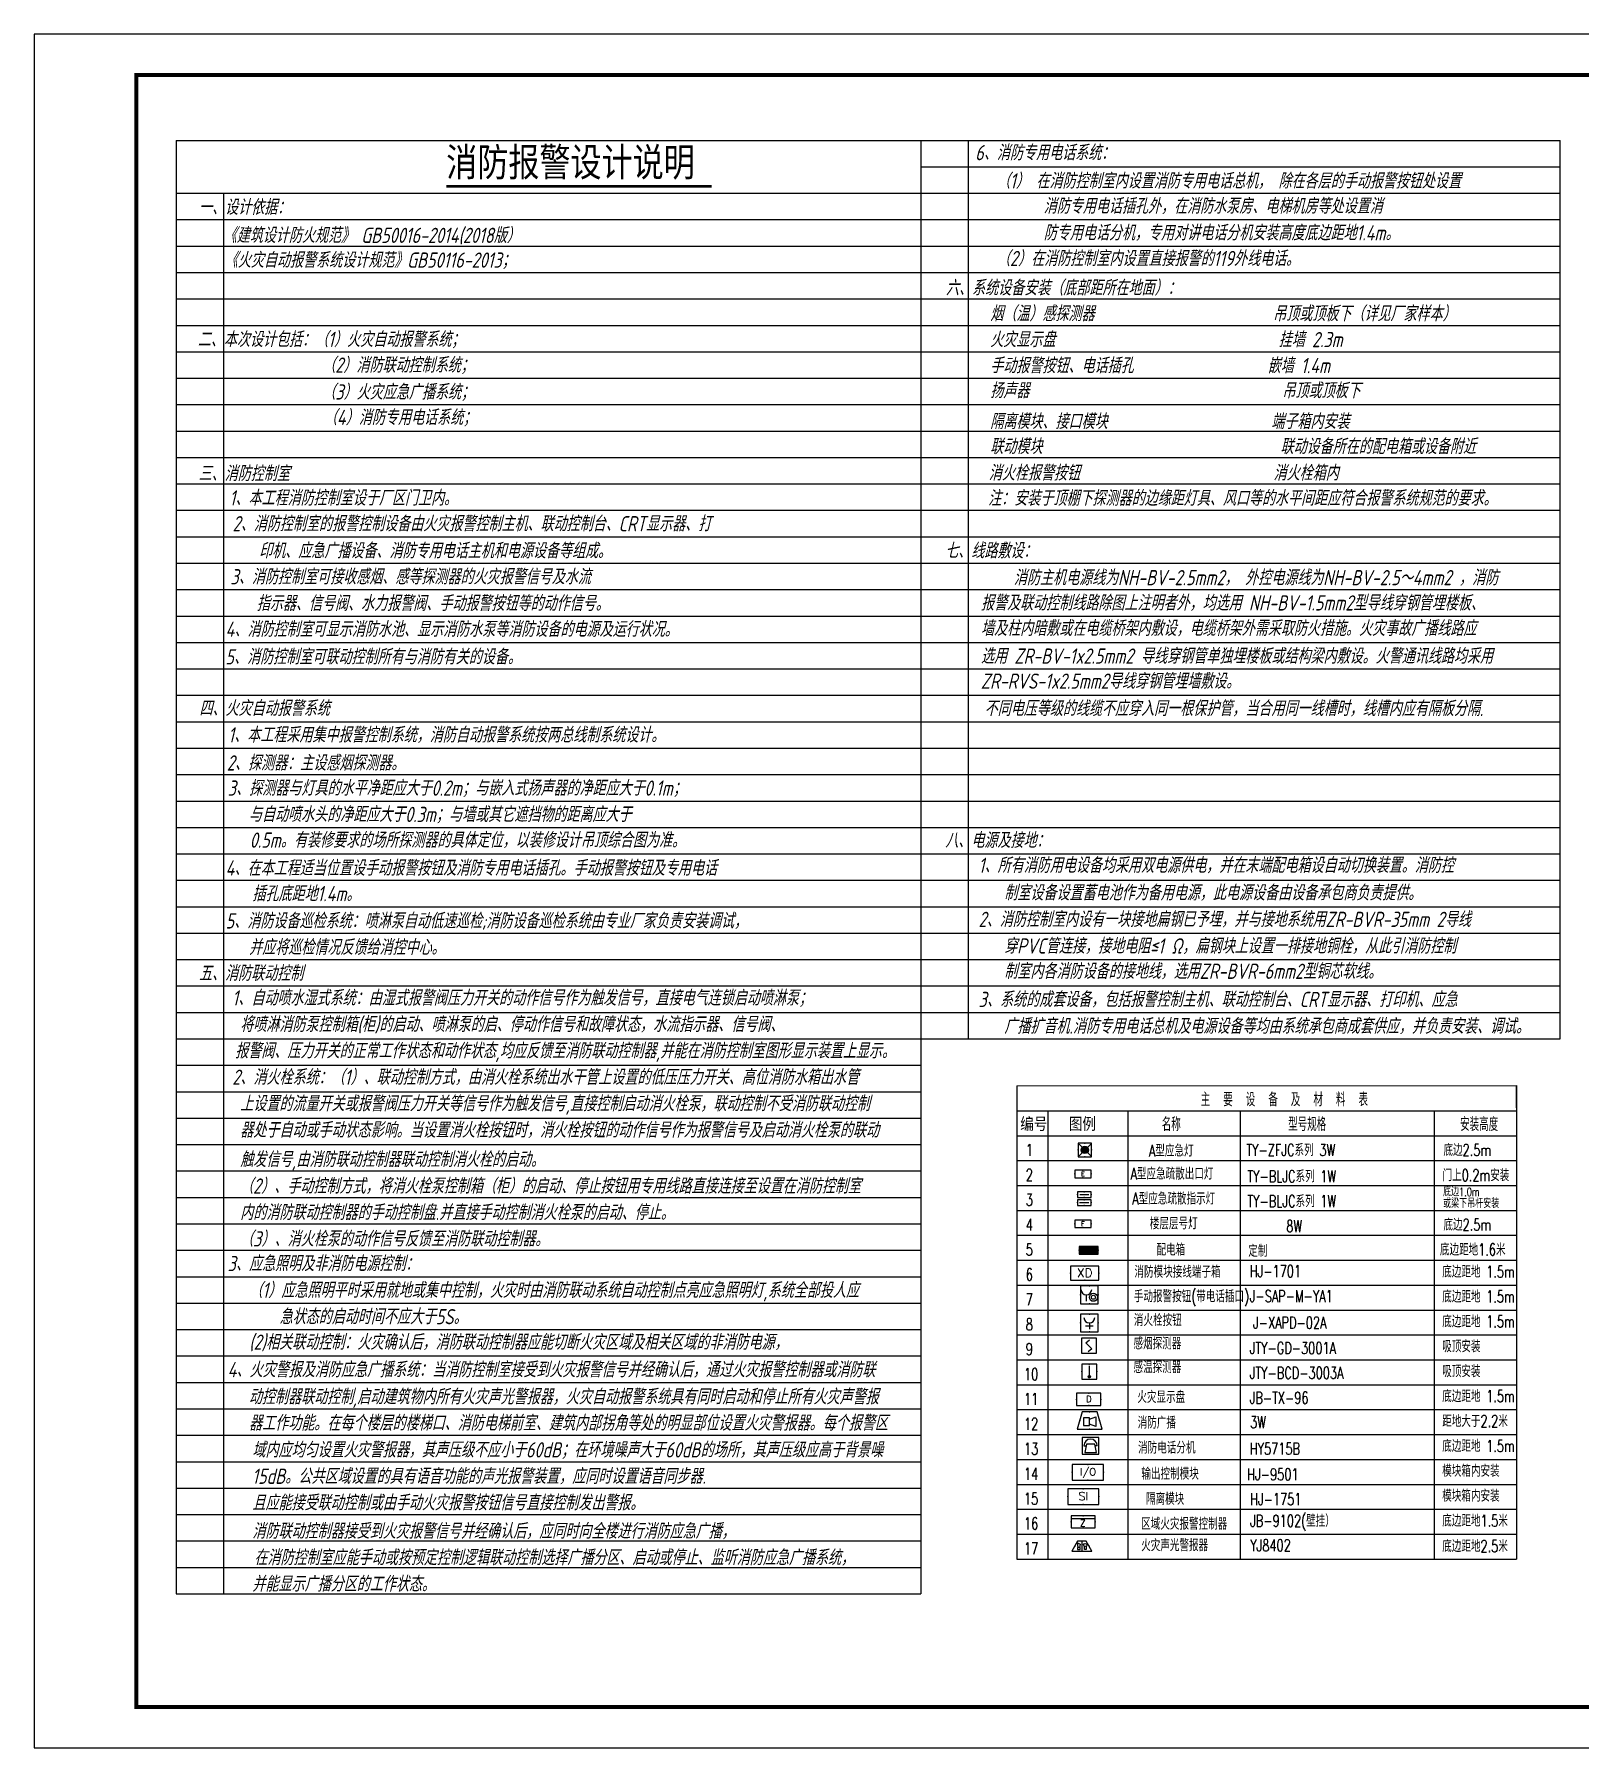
# Model space of a CAD drawing. Extents: x 4929870 to 5205508, y 4505833 to 4862647.
# Drawn here: x 4929870 to 5005630, y 4597045 to 4681045 of the extents above; entities that cross this region are included whole.
import ezdxf
from ezdxf.enums import TextEntityAlignment as Align

# ---------------------------------------------------------------- set-up
doc = ezdxf.new("R2010")
doc.units = 0
doc.header["$LTSCALE"] = 1000
doc.header["$MEASUREMENT"] = 0
doc.layers.get('0').update_dxf_attribs({"color": 4, "linetype": 'CONTINUOUS'})
for name, color, linetype in [('AXIS', 3, 'CONTINUOUS'), ('EQUIP', 3, 'CONTINUOUS'), ('EQUIP-消防', 3, 'CONTINUOUS'), ('EQUIP-照明', 3, 'CONTINUOUS'), ('EQUIP-箱柜', 3, 'CONTINUOUS'), ('PUB_TITLE', 4, 'CONTINUOUS'), ('TEL_TEXT', 7, 'CONTINUOUS'), ('TWT_SYMB', 3, 'CONTINUOUS'), ('TWT_TEXT', 7, 'CONTINUOUS'), ('图框', 2, 'CONTINUOUS')]:
    doc.layers.add(name, color=color, linetype=linetype)
doc.styles.add('_TCH_LABEL', font='COMPLEX', dxfattribs={"bigfont": 'GBCBIG'})
doc.styles.add('_TEL_DIM', font='SIMPLEX', dxfattribs={"width": 0.8, "height": 3.5, "bigfont": 'HZTXT'})
doc.styles.add('_TWT_DIM', font='', dxfattribs={"width": 0.8, "height": 3.5})
doc.styles.add('CHEN1', font='gbeitc.shx', dxfattribs={"width": 0.9, "height": 350, "bigfont": 'msi_fsx.shx'})
doc.styles.get("Standard").update_dxf_attribs({"font": 'GBENOR', "bigfont": 'GBCBIG'})
doc.styles.get('_TWT_DIM').set_extended_font_data('NSimSun')

# ---------------------------------------------------------------- blocks, each defined once
blk = doc.blocks.new('$equip$00001699')
for p, q in [((-0.5, 0.5), (-0.5, -0.5)), ((0.5, 0.5), (-0.5, 0.5)), ((0, 0.38), (0, -0.41)), ((0.5, -0.5), (0.5, 0.5)), ((-0.5, -0.5), (0.5, -0.5))]:
    blk.add_line(p, q)
blk.add_circle((0, -0.34), 0.075)
for p in [(-0.5, 0), (0, 0.5), (0.5, 0), (0, -0.5)]:
    blk.add_point(p)
for points in [[(-0.06, -0.3), (0.06, -0.3), (-0.08, -0.34), (0.08, -0.34)], [(-0.06, -0.38), (0.06, -0.38), (-0.08, -0.34), (0.08, -0.34)], [(-0.04, -0.27), (0.04, -0.27), (-0.06, -0.3), (0.06, -0.3)], [(-0.04, -0.4), (0.04, -0.4), (-0.06, -0.38), (0.06, -0.38)], [(0, -0.26), (0, -0.26), (-0.04, -0.27), (0.04, -0.27)], [(0, -0.41), (0, -0.41), (-0.04, -0.4), (0.04, -0.4)]]:
    blk.add_solid(points)
at = {"flags": 1}
for tag, height, p in [('A', 0.00002, (0, 0)), ('B', 0.4, (0.76, -0.21))]:
    blk.add_attdef(tag, text='', height=height, dxfattribs=at).set_placement(p, align=Align.MIDDLE_CENTER)
blk = doc.blocks.new('$equip$00001712')
for p, q in [((-0.5, 1), (-0.5, 0)), ((0.5, 1), (-0.5, 1)), ((0.5, 0), (0.5, 1)), ((-0.5, 0), (0.5, 0)), ((-0.219, 0.331), (0.222, 0.331)), ((0, 0.5), (0, 0.15))]:
    blk.add_line(p, q)
blk.add_arc((0, 0.8), 0.3, 180, 0)
for p in [(0, 1), (-0.5, 0.5), (0, 0), (0.5, 0.5)]:
    blk.add_point(p)
at = {"flags": 1}
for tag, height, p in [('A', 0.00002, (0, 0)), ('B', 0.4, (0.726, 0.302))]:
    blk.add_attdef(tag, text='', height=height, dxfattribs=at).set_placement(p, align=Align.MIDDLE_CENTER)
blk = doc.blocks.new('$equip$00001711')
for p, q in [((-0.5, 1), (-0.5, 0)), ((0.5, 1), (-0.5, 1)), ((0.5, 0), (0.5, 1)), ((-0.5, 0), (0.5, 0)), ((-0.169, 0.5), (-0.169, 0.15))]:
    blk.add_line(p, q)
for radius in [0.226, 0.113]:
    blk.add_circle((0.227, 0.36), radius)
blk.add_arc((-0.169, 0.8), 0.3, 180, 0)
for p in [(0, 1), (-0.5, 0.5), (0, 0), (0.5, 0.5)]:
    blk.add_point(p)
at = {"flags": 1}
for tag, height, p in [('A', 0.00002, (0, 0)), ('B', 0.4, (0.759, 0.309))]:
    blk.add_attdef(tag, text='', height=height, dxfattribs=at).set_placement(p, align=Align.MIDDLE_CENTER)
blk = doc.blocks.new('_LINKPT1')
blk.add_line((0, 0), (0, 0))
blk = doc.blocks.new('M_I14YDH')
for p, q in [((0.5, 0.5), (-0.5, 0.5)), ((-0.5, 0.5), (-0.5, -0.5)), ((-0.2, 0.2), (0.05, 0.4)), ((0, 0), (-0.2, 0.2)), ((0, 0), (0.2, -0.2)), ((0.5, -0.5), (0.5, 0.5)), ((-0.5, -0.5), (0.5, -0.5)), ((0.2, -0.2), (-0.05, -0.4))]:
    blk.add_line(p, q)
for p in [(-0.5, 0), (0, 0.5), (0.5, 0), (0, -0.5)]:
    blk.add_blockref('_LINKPT1', p)
at = {"width": 0.8, "flags": 9}
blk.add_attdef('A', (0, 0), '', height=0.00002, dxfattribs=at)
blk = doc.blocks.new('M_I18EZF')
for p, q in [((0.5, 0.5), (-0.5, 0.5)), ((-0.5, 0.5), (-0.5, -0.5)), ((-0.4, 0), (-0.27, 0)), ((-0.25, 0.1), (-0.35, -0.4)), ((0.25, 0.1), (-0.25, 0.1)), ((0.35, -0.4), (0.25, 0.1)), ((0.4, 0), (0.27, 0)), ((0.5, -0.5), (0.5, 0.5)), ((-0.5, -0.5), (0.5, -0.5)), ((-0.35, -0.4), (0.35, -0.4))]:
    blk.add_line(p, q)
blk.add_arc((0, 0), 0.4, 0, 180)
for p in [(-0.5, 0), (0, 0.5), (0.5, 0), (0, -0.5)]:
    blk.add_blockref('_LINKPT1', p)
at = {"width": 0.8, "flags": 9}
blk.add_attdef('A', (0, 0), '', height=0.00002, dxfattribs=at)
blk = doc.blocks.new('$equip$00001717')
for p, q in [((-0.3, 0.7), (-0.5, 0)), ((0.3, 0.7), (-0.3, 0.7)), ((0.5, 0), (0.3, 0.7)), ((-0.5, 0), (0.5, 0)), ((0, 0.45), (-0.25, 0.45)), ((-0.25, 0.45), (-0.25, 0.15)), ((-0.25, 0.15), (0, 0.15)), ((0, 0.4), (0.25, 0.5)), ((0, 0.15), (0, 0.45)), ((0.25, 0.1), (0, 0.2)), ((0.25, 0.5), (0.25, 0.1))]:
    blk.add_line(p, q)
for p in [(0, 0.7), (-0.4, 0.35), (0, 0), (0.4, 0.35)]:
    blk.add_point(p)
at = {"flags": 1}
for tag, height, p in [('A', 0.00002, (0, 0)), ('B', 0.4, (0.701, 0.305))]:
    blk.add_attdef(tag, text='', height=height, dxfattribs=at).set_placement(p, align=Align.MIDDLE_CENTER)
blk = doc.blocks.new('$equip$00001167')
for p, q in [((-0.43, 0.43), (0.43, -0.43)), ((-0.43, -0.43), (0.43, 0.43))]:
    blk.add_line(p, q)
blk.add_lwpolyline([(-0.5, 0.5), (-0.5, -0.5), (0.5, -0.5), (0.5, 0.5)], close=True)
blk.add_circle((0, 0), 0.275)
for p in [(-0.5, 0), (0, 0.5), (0.5, 0), (0, -0.5)]:
    blk.add_point(p)
for points in [[(-0.24, 0.14), (0.24, 0.14), (-0.27, 0), (0.27, 0)], [(-0.24, -0.14), (0.24, -0.14), (-0.27, 0), (0.27, 0)], [(-0.14, 0.24), (0.14, 0.24), (-0.24, 0.14), (0.24, 0.14)], [(0, 0.27), (0, 0.27), (-0.14, 0.24), (0.14, 0.24)], [(-0.14, -0.24), (0.14, -0.24), (-0.24, -0.14), (0.24, -0.14)], [(0, -0.27), (0, -0.27), (-0.14, -0.24), (0.14, -0.24)]]:
    blk.add_solid(points)
at = {"flags": 9}
blk.add_attdef('A', (0, 0), '', height=0.00002, dxfattribs=at)
blk = doc.blocks.new('$equip$00001685')
for p, q in [((0.72, 0.6), (-0.72, 0.6)), ((-0.72, 0.6), (-0.72, 0)), ((-0.72, 0), (0.72, 0)), ((0.72, 0), (0.72, 0.6))]:
    blk.add_line(p, q)
at = {"color": 7}
blk.add_line((-0.48, 0.3), (0.48, 0.3), dxfattribs=at)
for p in [(-0.72, 0.3), (0, 0.6), (0, 0), (0.72, 0.3)]:
    blk.add_point(p)
for points in [[(-0.24, 0.23), (-0.53, 0.3), (-0.24, 0.37)], [(0.24, 0.23), (0.53, 0.3), (0.24, 0.37)]]:
    blk.add_solid(points)
at = {"layer": 'TEL_TEXT', "style": '_TEL_DIM', "flags": 1}
blk.add_attdef('A', text='', height=0.00002, dxfattribs=at).set_placement((0, 0), align=Align.MIDDLE_CENTER)
blk = doc.blocks.new('$equip$00001687')
for p, q in [((0.72, 0.6), (-0.72, 0.6)), ((-0.72, 0.6), (-0.72, 0)), ((-0.72, 0), (0.72, 0)), ((0.72, 0), (0.72, 0.6))]:
    blk.add_line(p, q)
at = {"color": 7}
blk.add_line((-0.48, 0.3), (0.48, 0.3), dxfattribs=at)
for p in [(-0.72, 0.3), (0, 0.6), (0, 0), (0.72, 0.3)]:
    blk.add_point(p)
blk.add_solid([(0.24, 0.23), (0.53, 0.3), (0.24, 0.37)])
at = {"layer": 'TEL_TEXT', "style": '_TEL_DIM', "flags": 1}
blk.add_attdef('A', text='', height=0.00002, dxfattribs=at).set_placement((0, 0), align=Align.MIDDLE_CENTER)
blk = doc.blocks.new('$equip$00001776')
for p, q in [((0.72, 0.66), (-0.72, 0.66)), ((-0.72, 0.66), (-0.72, 0)), ((-0.72, 0), (0.72, 0)), ((0.72, 0), (0.72, 0.66))]:
    blk.add_line(p, q)
for p in [(-0.72, 0.33), (0, 0.66), (0, 0), (0.72, 0.33)]:
    blk.add_point(p)
at = {"color": 7, "style": '_TEL_DIM'}
blk.add_attdef('$TEXT$', text='', height=0.4, dxfattribs=at).set_placement((0, 0.33), align=Align.MIDDLE_CENTER)
at = {"color": 7, "style": '_TEL_DIM', "flags": 1}
blk.add_attdef('A', text='', height=0.00002, dxfattribs=at).set_placement((0, 0), align=Align.MIDDLE_CENTER)
blk = doc.blocks.new('*X22')
at = {"color": 0}
for p, q in [((-250, 33), (-83, 200)), ((-250, 68), (-118, 200)), ((-250, 104), (-154, 200)), ((-250, 139), (-189, 200)), ((-250, 174), (-224, 200)), ((-247, 0), (-47, 200)), ((-212, 0), (-12, 200)), ((-177, 0), (23, 200)), ((-141, 0), (59, 200)), ((-106, 0), (94, 200)), ((-71, 0), (129, 200)), ((-35, 0), (165, 200)), ((0, 0), (200, 200)), ((35, 0), (235, 200)), ((71, 0), (250, 179)), ((106, 0), (250, 144)), ((141, 0), (250, 109)), ((177, 0), (250, 73)), ((212, 0), (250, 38)), ((247, 0), (250, 3))]:
    blk.add_line(p, q, dxfattribs=at)
blk = doc.blocks.new('$equip$00001421')
for p, q in [((0.75, 0.6), (-0.75, 0.6)), ((-0.75, 0.6), (-0.75, 0)), ((-0.75, 0), (0.75, 0)), ((0.75, 0), (0.75, 0.6))]:
    blk.add_line(p, q)
at = {"const_width": 0.6}
blk.add_lwpolyline([(-0.75, 0.3), (0.75, 0.3)], dxfattribs=at)
for p in [(-0.75, 0.3), (0, 0.6), (0, 0), (0.75, 0.3)]:
    blk.add_point(p)
at = {"xscale": 0.00300000000061118, "yscale": 0.00300000000061118, "zscale": 0.003}
blk.add_blockref('*X22', (0, 0), dxfattribs=at)
at = {"style": '_TCH_LABEL', "flags": 9}
blk.add_attdef('A', (0, 0), '', height=0.00002, dxfattribs=at)
blk = doc.blocks.new('$equip$00001929')
for p, q in [((0.65, 0.65), (-0.65, 0.65)), ((-0.65, 0.65), (-0.65, 0)), ((-0.65, 0), (0.65, 0)), ((0.65, 0), (0.65, 0.65))]:
    blk.add_line(p, q)
for p in [(-0.65, 0.325), (0, 0.65), (0, 0), (0.65, 0.325)]:
    blk.add_point(p)
at = {"color": 7, "style": '_TEL_DIM'}
blk.add_attdef('$TEXT$', text='', height=0.34, dxfattribs=at).set_placement((0.006, 0.343), align=Align.MIDDLE_CENTER)
at = {"color": 7, "style": '_TEL_DIM', "flags": 1}
blk.add_attdef('A', text='', height=0.00002, dxfattribs=at).set_placement((0, 0), align=Align.MIDDLE_CENTER)
blk = doc.blocks.new('$equip$00001926')
for p, q in [((0.65, 0.65), (-0.65, 0.65)), ((-0.65, 0.65), (-0.65, 0)), ((-0.65, 0), (0.65, 0)), ((0.65, 0), (0.65, 0.65))]:
    blk.add_line(p, q)
for p in [(-0.65, 0.325), (0, 0.65), (0, 0), (0.65, 0.325)]:
    blk.add_point(p)
at = {"color": 7, "style": '_TEL_DIM'}
blk.add_attdef('$TEXT$', text='', height=0.3, dxfattribs=at).set_placement((0.006, 0.343), align=Align.MIDDLE_CENTER)
at = {"color": 7, "style": '_TEL_DIM', "flags": 1}
blk.add_attdef('A', text='', height=0.00002, dxfattribs=at).set_placement((0, 0), align=Align.MIDDLE_CENTER)
blk = doc.blocks.new('$equip$00001923')
for p, q in [((-0.65, 0.65), (-0.65, 0)), ((0.65, 0.65), (-0.65, 0.65)), ((-0.65, 0.5), (0.65, 0.5)), ((-0.65, 0), (0.65, 0)), ((0.65, 0), (0.65, 0.65))]:
    blk.add_line(p, q)
for p in [(-0.65, 0.325), (0, 0.65), (0, 0), (0.65, 0.325)]:
    blk.add_point(p)
at = {"color": 7, "style": '_TEL_DIM'}
blk.add_attdef('$TEXT$', text='', height=0.36, dxfattribs=at).set_placement((-0.022, 0.244), align=Align.MIDDLE_CENTER)
at = {"color": 7, "style": '_TEL_DIM', "flags": 1}
blk.add_attdef('A', text='', height=0.00002, dxfattribs=at).set_placement((0, 0), align=Align.MIDDLE_CENTER)
blk = doc.blocks.new('$equip$00001925')
for p, q in [((-0.65, 0.65), (-0.65, 0)), ((0.65, 0.65), (-0.65, 0.65)), ((-0.65, 0), (0.65, 0)), ((0.65, 0), (0.65, 0.65))]:
    blk.add_line(p, q)
for p in [(-0.65, 0.325), (0, 0.65), (0, 0), (0.65, 0.325)]:
    blk.add_point(p)
at = {"color": 7, "style": '_TEL_DIM'}
blk.add_attdef('$TEXT$', text='', height=0.4, dxfattribs=at).set_placement((0.006, 0.343), align=Align.MIDDLE_CENTER)
at = {"color": 7, "style": '_TEL_DIM', "flags": 1}
blk.add_attdef('A', text='', height=0.00002, dxfattribs=at).set_placement((0, 0), align=Align.MIDDLE_CENTER)
blk = doc.blocks.new('$equip$00001931')
for p, q in [((0.65, 0.65), (-0.65, 0.65)), ((-0.65, 0.65), (-0.65, 0)), ((-0.65, 0), (0.65, 0)), ((0.65, 0), (0.65, 0.65))]:
    blk.add_line(p, q)
for p in [(-0.65, 0.325), (0, 0.65), (0, 0), (0.65, 0.325)]:
    blk.add_point(p)
at = {"color": 7, "style": '_TEL_DIM'}
blk.add_attdef('$TEXT$', text='', height=0.34, dxfattribs=at).set_placement((0.006, 0.343), align=Align.MIDDLE_CENTER)
at = {"color": 7, "style": '_TEL_DIM', "flags": 1}
blk.add_attdef('A', text='', height=0.00002, dxfattribs=at).set_placement((0, 0), align=Align.MIDDLE_CENTER)
blk = doc.blocks.new('$equip$00002679')
for p, q in [((-0.3, 0.7), (-0.7, 0)), ((-0.7, 0), (0.7, 0)), ((0.3, 0.7), (-0.3, 0.7)), ((0.3, 0.7), (-0.3, 0.7)), ((-0.26, 0.25), (-0.3, 0.57)), ((-0.3, 0.57), (-0.13, 0.49)), ((-0.3, 0.25), (-0.3, 0.11)), ((-0.13, 0.25), (-0.3, 0.25)), ((-0.3, 0.11), (-0.13, 0.11)), ((-0.13, 0.49), (-0.17, 0.25)), ((-0.13, 0.11), (-0.13, 0.25)), ((0, 0.7), (0, 0)), ((0.17, 0.11), (0.17, 0.34)), ((0.29, 0.11), (0.17, 0.11)), ((0.29, 0.34), (0.29, 0.11)), ((0.7, 0), (0.3, 0.7))]:
    blk.add_line(p, q)
at = {"const_width": 0.04}
blk.add_lwpolyline([(-0.3, 0.7), (0.3, 0.7), (0.7, 0), (-0.7, 0), (-0.3, 0.7), (0.3, 0.7)], dxfattribs=at)
blk.add_lwpolyline([(-0.3, 0.7), (0.3, 0.7), (0.7, 0), (-0.7, 0), (-0.3, 0.7), (0.3, 0.7)], dxfattribs=at)
blk.add_circle((0.23, 0.43), 0.111)
for p in [(-0.5, 0.35), (0, 0.7), (0, 0), (0.5, 0.35)]:
    blk.add_point(p)
at = {"color": 7, "flags": 1}
for tag, height, p in [('A', 0.00002, (0, 0)), ('B', 0.4, (0.96, 0.3))]:
    blk.add_attdef(tag, text='', height=height, dxfattribs=at).set_placement(p, align=Align.MIDDLE_CENTER)

msp = doc.modelspace()

# ---------------------------------------------------------------- linework, layer by layer
at = {"color": 5}
for p, q in [((4936822.7, 4675843.8), (4973332.5, 4675843.8)), ((4936822.7, 4675843.8), (4936822.7, 4616250)), ((4936822.7, 4675843.8), (4936822.7, 4604590.4)), ((4973332.5, 4675843.8), (4973332.5, 4622727.6)), ((4973332.5, 4675843.8), (4973332.5, 4604590.4)), ((4973332.5, 4675843.8), (5004678.9, 4675843.8)), ((4975653.2, 4675843.8), (4975653.2, 4631796.2)), ((4973332.5, 4674548.3), (5004678.9, 4674548.3)), ((4936822.7, 4673252.8), (4973332.5, 4673252.8)), ((4939143.4, 4673252.8), (4939143.4, 4604590.4)), ((4973332.5, 4673252.8), (5004678.9, 4673252.8)), ((4936822.7, 4671957.3), (4973332.5, 4671957.3)), ((4973332.5, 4671957.3), (5004678.9, 4671957.3)), ((4936822.7, 4670661.7), (4973332.5, 4670661.7)), ((4973332.5, 4670661.7), (5004678.9, 4670661.7)), ((4936822.7, 4669366.2), (4973332.5, 4669366.2)), ((4973332.5, 4669366.2), (5004678.9, 4669366.2)), ((4936822.7, 4668070.7), (4973332.5, 4668070.7)), ((4973332.5, 4668070.7), (5004678.9, 4668070.7)), ((4973332.5, 4668070.7), (5004678.9, 4668070.7)), ((4936822.7, 4666775.2), (4973332.5, 4666775.2)), ((4973332.5, 4666775.2), (5004678.9, 4666775.2)), ((4936822.7, 4665479.7), (4973332.5, 4665479.7)), ((4973332.5, 4665479.7), (5004678.9, 4665479.7)), ((4936822.7, 4664184.2), (4973332.5, 4664184.2)), ((4973332.5, 4664184.2), (5004678.9, 4664184.2)), ((4936822.7, 4662888.6), (4973332.5, 4662888.6)), ((4973332.5, 4662888.6), (5004678.9, 4662888.6)), ((4936822.7, 4661593.1), (4973332.5, 4661593.1)), ((4973332.5, 4661593.1), (5004678.9, 4661593.1)), ((4936822.7, 4660297.6), (4973332.5, 4660297.6)), ((4973332.5, 4660297.6), (5004678.9, 4660297.6)), ((4936822.7, 4659002.1), (4973332.5, 4659002.1)), ((4973332.5, 4659002.1), (5004678.9, 4659002.1)), ((4936822.7, 4657706.6), (4973332.5, 4657706.6)), ((4973332.5, 4657706.6), (5004678.9, 4657706.6)), ((4936822.7, 4656411.1), (4973332.5, 4656411.1)), ((4973332.5, 4656411.1), (5004678.9, 4656411.1)), ((4936822.7, 4655115.5), (4973332.5, 4655115.5)), ((4973332.5, 4655115.5), (5004678.9, 4655115.5)), ((4936822.7, 4653820), (4973332.5, 4653820)), ((4973332.5, 4653820), (5004678.9, 4653820)), ((4936822.7, 4652524.5), (4973332.5, 4652524.5)), ((4973332.5, 4652524.5), (5004678.9, 4652524.5)), ((4936822.7, 4651229), (4973332.5, 4651229)), ((4973332.5, 4651229), (5004678.9, 4651229)), ((4936822.7, 4649933.5), (4973332.5, 4649933.5)), ((4973332.5, 4649933.5), (5004678.9, 4649933.5)), ((4973332.5, 4649933.5), (5004678.9, 4649933.5)), ((4936822.7, 4648638), (4973332.5, 4648638)), ((4973332.5, 4648638), (5004678.9, 4648638)), ((4936822.7, 4647342.4), (4973332.5, 4647342.4)), ((4973332.5, 4647342.4), (5004678.9, 4647342.4)), ((4936822.7, 4646046.9), (4973332.5, 4646046.9)), ((4973332.5, 4646046.9), (5004678.9, 4646046.9)), ((4936822.7, 4644751.4), (4973332.5, 4644751.4)), ((4973332.5, 4644751.4), (5004678.9, 4644751.4)), ((4936822.7, 4643455.9), (4973332.5, 4643455.9)), ((4973332.5, 4643455.9), (5004678.9, 4643455.9)), ((4936822.7, 4642160.4), (4973332.5, 4642160.4)), ((4973332.5, 4642160.4), (5004678.9, 4642160.4)), ((4936822.7, 4640864.9), (4973332.5, 4640864.9)), ((4973332.5, 4640864.9), (5004678.9, 4640864.9)), ((4936822.7, 4639569.3), (4973332.5, 4639569.3)), ((4973332.5, 4639569.3), (5004678.9, 4639569.3)), ((4936822.7, 4638273.8), (4973332.5, 4638273.8)), ((4973332.5, 4638273.8), (5004678.9, 4638273.8)), ((4936822.7, 4636978.3), (4973332.5, 4636978.3)), ((4936822.7, 4636978.3), (4973332.5, 4636978.3)), ((4973332.5, 4636978.3), (5004678.9, 4636978.3)), ((4936822.7, 4635682.8), (4973332.5, 4635682.8)), ((4973332.5, 4635682.8), (5004678.9, 4635682.8)), ((4936822.7, 4634387.3), (4973332.5, 4634387.3)), ((4973332.5, 4634387.3), (5004678.9, 4634387.3)), ((4936822.7, 4633091.8), (4973332.5, 4633091.8)), ((4973332.5, 4633091.8), (5004678.9, 4633091.8)), ((4936822.7, 4631796.2), (4973332.5, 4631796.2)), ((4973332.5, 4631796.2), (5004678.9, 4631796.2)), ((4936822.7, 4630500.7), (4973332.5, 4630500.7)), ((4978029, 4629489), (5002522.7, 4629507.5)), ((4978029, 4629489), (4978029, 4606294.3, 0)), ((5002522.7, 4629489, 0), (5002522.7, 4609956.6, 0)), ((4936822.7, 4629205.2), (4973332.5, 4629205.2)), ((4936822.7, 4627909.7), (4973332.5, 4627909.7)), ((4978029, 4628268.2), (5002522.7, 4628268.2)), ((4979555, 4628268.2), (4979555, 4612398.1)), ((4983472.9, 4628268.2), (4983472.9, 4606294.3, 0)), ((4988986.5, 4628268.2), (4988986.5, 4606294.3, 0)), ((4998487.8, 4628268.2, 0), (4998487.8, 4606294.3)), ((4936822.7, 4626614.2), (4973332.5, 4626614.2)), ((4936822.7, 4625318.7), (4973332.5, 4625318.7)), ((4936822.7, 4624023.1), (4973332.5, 4624023.1)), ((4936822.7, 4622727.6), (4973332.5, 4622727.6)), ((4936822.7, 4621432.1), (4973332.5, 4621432.1)), ((4936822.7, 4620136.6), (4973332.5, 4620136.6)), ((4936822.7, 4618841.1), (4973332.5, 4618841.1)), ((4936822.7, 4617545.6), (4973332.5, 4617545.6)), ((4936822.7, 4616250), (4973332.5, 4616250)), ((4936822.7, 4614954.5), (4973332.5, 4614954.5)), ((4936822.7, 4613659), (4973332.5, 4613659)), ((4936822.7, 4612363.5), (4973332.5, 4612363.5)), ((4936822.7, 4611068), (4973332.5, 4611068)), ((4936822.7, 4609772.5), (4973332.5, 4609772.5)), ((4936822.7, 4608476.9), (4973332.5, 4608476.9)), ((4936822.7, 4607181.4), (4973332.5, 4607181.4)), ((4936822.7, 4605885.9), (4973332.5, 4605885.9)), ((4936822.7, 4604590.4), (4973332.5, 4604590.4))]:
    msp.add_line(p, q, dxfattribs=at)
for p, q in [((5002522.7, 4629489, 0), (5002522.7, 4606294.3, 0)), ((4978029, 4627047.4), (5002522.7, 4627047.4)), ((4978029, 4625826.7), (5002522.7, 4625826.7)), ((4978029, 4624605.9), (5002522.7, 4624605.9)), ((4978029, 4622164.3), (5002522.7, 4622164.3)), ((4978029, 4620943.6), (5002522.7, 4620943.6)), ((4978029, 4619722.8), (5002522.7, 4619722.8)), ((4978029, 4618502), (5002522.7, 4618502)), ((4978029, 4617281.2), (5002522.7, 4617281.2)), ((4978029, 4616060.5), (5002522.7, 4616060.5)), ((4978029, 4616060.5), (5002522.7, 4616060.5)), ((4978029, 4614839.7), (5002522.7, 4614839.7)), ((4978029, 4613618.9), (5002522.7, 4613618.9)), ((4978029, 4613618.9), (5002522.7, 4613618.9)), ((4978029, 4613618.9), (5002522.7, 4613618.9)), ((4978029, 4612398.1), (5002522.7, 4612398.1)), ((4978029, 4612398.1), (5002522.7, 4612398.1)), ((4978029, 4611177.4), (5002522.7, 4611177.4)), ((4978029, 4611177.4), (5002522.7, 4611177.4)), ((4978029, 4611177.4), (5002522.7, 4611177.4)), ((4978029, 4609956.6), (5002522.7, 4609956.6)), ((4978029, 4609956.6), (5002522.7, 4609956.6)), ((4978029, 4608735.8), (5002522.7, 4608735.8)), ((4978029, 4607515), (5002522.7, 4607515)), ((4978029, 4606294.3), (5002522.7, 4606294.3))]:
    msp.add_line(p, q)
at = {"color": 2}
msp.add_line((4978029, 4623385.1), (5002522.7, 4623385.1), dxfattribs=at)
at = {"color": 230}
msp.add_line((4979555, 4612398.1), (4979555, 4606294.3, 0), dxfattribs=at)
at = {"layer": 'AXIS'}
msp.add_line((5004678.9, 4631796.2), (5004678.9, 4675843.8), dxfattribs=at)
at = {"layer": 'PUB_TITLE'}
msp.add_lwpolyline([(4929870.1, 4597044.5), (5078470.1, 4597044.5), (5078470.1, 4681044.5), (4929870.1, 4681044.5)], close=True, dxfattribs=at)
at = {"layer": 'PUB_TITLE', "const_width": 200}
msp.add_lwpolyline([(4934870.1, 4599044.5), (5076470.1, 4599044.5), (5076470.1, 4679044.5), (4934870.1, 4679044.5)], close=True, dxfattribs=at)
at = {"layer": 'TWT_SYMB', "const_width": 130.8}
msp.add_lwpolyline([(4950064.9, 4673597.9), (4963072.1, 4673597.9)], dxfattribs=at)
at = {"layer": '图框'}
for p, q in [((5002522.7, 4628416.8), (5002522.7, 4629507.5)), ((5002522.7, 4629507.5), (5002522.7, 4628416.8))]:
    msp.add_line(p, q, dxfattribs=at)

# ---------------------------------------------------------------- block references
at = {"layer": 'EQUIP'}
for name, p, xscale, yscale, zscale in [('$equip$00001711', (4981590.5, 4618812.1), 873.9639999995567, 873.9640000000945, 873.9639999999997), ('M_I14YDH', (4981568.9, 4616748, -2661.2), 734.1297600003483, 734.1297600003932, 734.1297599999999), ('M_I18EZF', (4981652, 4611848.3, 0), 818.0303039990306, 818.0303040001064, 818.0303039999997)]:
    msp.add_blockref(name, p, dxfattribs=dict(at, xscale=xscale, yscale=yscale, zscale=zscale))
at = {"layer": 'EQUIP-消防'}
for name, p, xscale, yscale, zscale, values in [('$equip$00001925', (4981362, 4619960.1), 1071.230159999988, 1071.230159999988, 1071.23016, {'$TEXT$': 'XD'}), ('$equip$00001931', (4981561.2, 4613821.9), 923.9999999999998, 923.9999999999998, 923.9999999999998, {'$TEXT$': 'D'}), ('$equip$00001926', (4981521.7, 4610165.5), 1177.176000000036, 1177.175999999991, 1177.176, {'$TEXT$': 'I/O'}), ('$equip$00001929', (4981294.2, 4608970.8), 1177.176000000036, 1177.175999999991, 1177.176, {'$TEXT$': 'SI'}), ('$equip$00001923', (4981283.7, 4607831.4), 905.52, 905.52, 905.52, {'$TEXT$': 'Z'})]:
    msp.add_blockref(name, p, dxfattribs=dict(at, xscale=xscale, yscale=yscale, zscale=zscale)).add_auto_attribs(values)
for name, p, xscale, yscale, zscale in [('$equip$00001712', (4981590.5, 4617431.3), 873.9639999995567, 873.9640000000945, 873.9639999999999), ('$equip$00001699', (4981585.9, 4615480.8, -2661.2), 734.1297600003483, 734.1297600003932, 734.1297600002922), ('$equip$00002679', (4981228.1, 4606685.9), 700, 700, 700)]:
    msp.add_blockref(name, p, dxfattribs=dict(at, xscale=xscale, yscale=yscale, zscale=zscale))
at = {"layer": 'EQUIP-消防', "ltscale": 0.1, "xscale": 1213.838888889488, "yscale": 1213.838888888368, "zscale": 1213.838888888889}
msp.add_blockref('$equip$00001717', (4981605.9, 4612664.7, 0), dxfattribs=at)
at = {"layer": 'EQUIP-照明', "xscale": 665.877333333781, "yscale": 665.8773333336914, "zscale": 665.8773333333335}
msp.add_blockref('$equip$00001167', (4981371.5, 4626353.1), dxfattribs=at)
at = {"layer": 'EQUIP-照明'}
ref = msp.add_blockref('$equip$00001776', (4981275.1, 4624987.9), dxfattribs=dict(at, xscale=559.3369599998812, yscale=559.3369599998364, zscale=559.3369599999999))
ref.add_attrib('$TEXT$', 'E', dxfattribs={"layer": 'TEL_TEXT', "height": 223.7, "style": '_TEL_DIM'}).set_placement((4981275.1, 4625172.5), align=Align.MIDDLE_CENTER)
at = {"layer": 'EQUIP-照明', "color": 0, "linetype": 'ByBlock', "xscale": 466.1141333334136, "yscale": 466.1141333333688, "zscale": 466.1141333333333}
for name, p in [('$equip$00001687', (4981342.8, 4624022.2)), ('$equip$00001685', (4981339.6, 4623631.7))]:
    msp.add_blockref(name, p, dxfattribs=at)
at = {"layer": 'EQUIP-照明'}
ref = msp.add_blockref('$equip$00001776', (4981275.1, 4622546.4), dxfattribs=dict(at, xscale=559.3369599998812, yscale=559.3369599998364, zscale=559.3369599999999))
ref.add_attrib('$TEXT$', 'F', dxfattribs={"layer": 'TEL_TEXT', "height": 223.7, "style": '_TEL_DIM'}).set_placement((4981275.1, 4622730.9), align=Align.MIDDLE_CENTER)
at = {"layer": 'EQUIP-箱柜', "xscale": 623.2611840005976, "yscale": 623.2611839995218, "zscale": 623.2611840000001}
msp.add_blockref('$equip$00001421', (4981561.5, 4621241.9), dxfattribs=at)

# ---------------------------------------------------------------- texts
at = {"color": 230}
for s, height, style, width, p in [('6、消防专用电话系统：', 747.413, 'CHEN1', 0.9, (4975994.1, 4674867.2)), ('（1） 在消防控制室内设置消防专用电话总机， 除在各层的手动报警按钮处设置', 747.413, 'CHEN1', 0.9, (4977056.2, 4673482.1)), ('一、设计依据：', 747.41, 'CHEN1', 0.9, (4937932.6, 4672192.8)), ('消防专用电话插孔外，在消防水泵房、电梯机房等处设置消', 747.413, 'CHEN1', 0.9, (4979342.3, 4672248.2)), ('《建筑设计防火规范》 GB50016-2014(2018版）', 747.413, 'CHEN1', 0.9, (4939143.4, 4670813.9)), ('防专用电话分机，专用对讲电话分机安装高度底边距地1.4m。', 747.413, 'CHEN1', 0.9, (4979342.3, 4670938)), ('《火灾自动报警系统设计规范》GB50116-2013；', 747.413, 'CHEN1', 0.9, (4939198.6, 4669600.5, 4154.9)), ('（2）在消防控制室内设置直接报警的119外线电话。', 747.413, 'CHEN1', 0.9, (4977056.2, 4669678.2)), ('六、系统设备安装（底部距所在地面）：', 747.413, 'CHEN1', 0.9, (4974549.5, 4668240.7)), ('烟（温）感探测器                        吊顶或顶板下（详见厂家样本）', 747.413, 'CHEN1', 0.9, (4976722, 4666977)), ('二、本次设计包括：（1）火灾自动报警系统；', 747.413, 'CHEN1', 0.9, (4937875.2, 4665712.9)), ('火灾显示盘                              挂墙 2.3m', 747.413, 'CHEN1', 0.9, (4976722, 4665702.7)), ('（2）消防联动控制系统；', 747.413, 'CHEN1', 0.9, (4943982.5, 4664453.5)), ('手动报警按钮、电话插孔                  嵌墙 1.4m', 747.413, 'CHEN1', 0.9, (4976722, 4664428.5)), ('（3）火灾应急广播系统；', 747.413, 'CHEN1', 0.9, (4943983.6, 4663134.6)), ('扬声器                                  吊顶或顶板下', 747.413, 'CHEN1', 0.9, (4976722, 4663203.3)), ('（4）消防专用电话系统；', 747.413, 'CHEN1', 0.9, (4944060.1, 4661887.4)), ('隔离模块、接口模块                      端子箱内安装', 747.413, 'CHEN1', 0.9, (4976722, 4661692.9)), ('联动模块                                联动设备所在的配电箱或设备附近', 747.413, 'CHEN1', 0.9, (4976722, 4660463.3)), ('三、消防控制室 ', 747.41, 'CHEN1', 0.9, (4937914.8, 4659136.2)), ('消火栓报警按钮                          消火栓箱内', 747.413, 'CHEN1', 0.9, (4976650.5, 4659167.6)), ('1、本工程消防控制室设于厂区门卫内。', 747.413, 'CHEN1', 0.9, (4939434.7, 4657939.2)), ('注：安装于顶棚下探测器的边缘距灯具、风口等的水平间距应符合报警系统规范的要求。', 747.413, 'CHEN1', 0.9, (4976618.6, 4657928.2)), ('2、消防控制室的报警控制设备由火灾报警控制主机、联动控制台、CRT显示器、打', 747.413, 'CHEN1', 0.9, (4939589.5, 4656677.5)), ('印机、应急广播设备、消防专用电话主机和电源设备等组成。', 747.413, 'CHEN1', 0.9, (4940881.4, 4655352.7)), ('七、线路敷设：', 747.41, 'CHEN1', 0.9, (4974514, 4655353.1)), ('3、消防控制室可接收感烟、感等探测器的火灾报警信号及水流', 747.413, 'CHEN1', 0.9, (4939485, 4654076.5)), ('   消防主机电源线为NH-BV-2.5mm2， 外控电源线为NH-BV-2.5～4mm2 ，消防', 747.413, 'CHEN1', 0.9, (4976785.8, 4654033.7)), ('指示器、信号阀、水力报警阀、手动报警按钮等的动作信号。', 747.413, 'CHEN1', 0.9, (4940767.7, 4652773.5)), ('报警及联动控制线路除图上注明者外，均选用 NH-BV-1.5mm2型导线穿钢管埋楼板、', 747.413, 'CHEN1', 0.9, (4976268, 4652794.3)), ('4、消防控制室可显示消防水池、显示消防水泵等消防设备的电源及运行状况。', 747.413, 'CHEN1', 0.9, (4939244, 4651503.3)), ('墙及柱内暗敷或在电缆桥架内敷设，电缆桥架外需采取防火措施。火灾事故广播线路应', 747.413, 'CHEN1', 0.9, (4976268, 4651549.6)), ('5、消防控制室可联动控制所有与消防有关的设备。', 747.413, 'CHEN1', 0.9, (4939237.2, 4650152.1)), ('选用 ZR-BV-1x2.5mm2 导线穿钢管单独埋楼板或结构梁内敷设。火警通讯线路均采用 ', 747.413, 'CHEN1', 0.9, (4976268, 4650187.9)), ('ZR-RVS-1x2.5mm2导线穿钢管埋墙敷设。', 747.413, 'CHEN1', 0.9, (4976268, 4648959.4)), ('四、火灾自动报警系统', 747.41, 'CHEN1', 0.9, (4937954.7, 4647627.5)), ('不同电压等级的线缆不应穿入同一根保护管，当合用同一线槽时，线槽内应有隔板分隔.', 747.413, 'CHEN1', 0.9, (4976444.6, 4647620.4)), ('1、本工程采用集中报警控制系统，消防自动报警系统按两总线制系统设计。', 747.413, 'CHEN1', 0.9, (4939373.5, 4646323.9)), ('3、探测器与灯具的水平净距应大于0.2m；与嵌入式扬声器的净距应大于0.1m；', 747.413, 'CHEN1', 0.9, (4939352.7, 4643716.4)), ('与自动喷水头的净距应大于0.3m；与墙或其它遮挡物的距离应大于', 747.413, 'CHEN1', 0.9, (4940380.3, 4642426.2)), ('0.5m。有装修要求的场所探测器的具体定位，以装修设计吊顶综合图为准。', 747.413, 'CHEN1', 0.9, (4940433, 4641166.2)), ('八、电源及接地： ', 747.41, 'CHEN1', 0.9, (4974514, 4641155)), ('4、在本工程适当位置设手动报警按钮及消防专用电话插孔。手动报警按钮及专用电话', 747.413, 'CHEN1', 0.9, (4939246.7, 4639797.1)), ('1、所有消防用电设备均采用双电源供电，并在末端配电箱设自动切换装置。消防控', 747.413, 'CHEN1', 0.9, (4976157.4, 4639931.2)), ('插孔底距地1.4m。', 747.41, 'CHEN1', 0.9, (4940550.1, 4638540.8)), ('制室设备设置蓄电池作为备用电源，此电源设备由设备承包商负责提供。', 747.413, 'CHEN1', 0.9, (4977410, 4638584.4)), ('5、消防设备巡检系统：喷淋泵自动低速巡检;消防设备巡检系统由专业厂家负责安装调试，', 747.413, 'CHEN1', 0.9, (4939246.7, 4637206.1)), ('2、消防控制室内设有一块接地扁钢已予埋，并与接地系统用ZR-BVR-35mm 2导线', 747.413, 'CHEN1', 0.9, (4976157.4, 4637281.2)), ('穿PVC管连接，接地电阻≤1 Ω，扁钢块上设置一排接地铜栓，从此引消防控制', 747.413, 'CHEN1', 0.9, (4977410, 4635975)), ('并应将巡检情况反馈给消控中心。', 747.413, 'CHEN1', 0.9, (4940389.2, 4635910.6)), ('五、消防联动控制', 747.41, 'CHEN1', 0.9, (4937934.7, 4634638.7)), ('制室内各消防设备的接地线，选用ZR-BVR-6mm2型铜芯软线。', 747.413, 'CHEN1', 0.9, (4977410, 4634735.4)), ('1、自动喷水湿式系统：由湿式报警阀压力开关的动作信号作为触发信号，直接电气连锁启动喷淋泵；', 747.413, 'CHEN1', 0.9, (4939572.6, 4633429)), ('3、系统的成套设备，包括报警控制主机、联动控制台、CRT显示器、打印机、应急', 747.413, 'CHEN1', 0.9, (4976157.4, 4633354.9)), ('将喷淋消防泵控制箱(柜)的启动、喷淋泵的启、停动作信号和故障状态，水流指示器、信号阀、', 747.413, 'CHEN1', 0.9, (4939954.7, 4632133.5)), ('广播扩音机.消防专用电话总机及电源设备等均由系统承包商成套供应，并负责安装、调试。', 747.413, 'CHEN1', 0.9, (4977410, 4632044.6)), ('报警阀、压力开关的正常工作状态和动作状态,均应反馈至消防联动控制器,并能在消防控制室图形显示装置上显示。', 747.413, 'CHEN1', 0.9, (4939710.3, 4630838)), ('2、消火栓系统：（1）、联动控制方式，由消火栓系统出水干管上设置的低压压力开关、高位消防水箱出水管', 747.413, 'CHEN1', 0.9, (4939572.6, 4629542.5)), ('上设置的流量开关或报警阀压力开关等信号作为触发信号,直接控制启动消火栓泵，联动控制不受消防联动控制', 747.413, 'CHEN1', 0.9, (4939954.7, 4628247)), ('器处于自动或手动状态影响。当设置消火栓按钮时，消火栓按钮的动作信号作为报警信号及启动消火栓泵的联动', 747.413, 'CHEN1', 0.9, (4939954.7, 4626951.4)), ('名称', 665.88, '_TEL_DIM', 0.7, (4985141, 4627276.1)), ('型号规格', 665.88, '_TEL_DIM', 0.7, (4991336.7, 4627276.1)), ('安装高度', 665.88, '_TEL_DIM', 0.7, (4999768.1, 4627276.1, 0)), ('触发信号,由消防联动控制器联动控制消火栓的启动。', 747.413, 'CHEN1', 0.9, (4939954.7, 4625511.1)), ('1', 582.6, '_TEL_DIM', 0.7, (4978473.7, 4626055.3)), ('TY-ZFJC系列 3W', 582.643, '_TEL_DIM', 0.7, (4989289.6, 4626055.3)), ('底边2.5m', 582.64, '_TEL_DIM', 0.7, (4998949.7, 4626055.3)), ('（2）、手动控制方式，将消火栓泵控制箱（柜）的启动、停止按钮用专用线路直接连接至设置在消防控制室', 747.413, 'CHEN1', 0.9, (4939954.7, 4624208.8)), ('2', 582.6, '_TEL_DIM', 0.7, (4978473.7, 4624834.6)), ('TY-BLJC系列 1W', 582.643, '_TEL_DIM', 0.7, (4989337.5, 4624765.1, 0)), ('底边1.0m', 416.17, '_TEL_DIM', 0.7, (4998930.7, 4624083.6)), ('内的消防联动控制器的手动控制盘.并直接手动控制消火栓泵的启动、停止。', 747.413, 'CHEN1', 0.9, (4939954.7, 4622913.3)), ('3', 582.6, '_TEL_DIM', 0.7, (4978473.7, 4623613.8)), ('TY-BLJC系列 1W', 582.643, '_TEL_DIM', 0.7, (4989337.5, 4623544.4, 0)), ('或梁下吊杆安装', 416.17, '_TEL_DIM', 0.7, (4998930.7, 4623509.4)), ('4', 582.6, '_TEL_DIM', 0.7, (4978473.7, 4622393)), ('8W', 582.64, '_TEL_DIM', 0.7, (4991244, 4622323.6, 0)), ('底边2.5m', 582.64, '_TEL_DIM', 0.7, (4998949.7, 4622393)), ('（3）、消火栓泵的动作信号反馈至消防联动控制器。', 747.413, 'CHEN1', 0.9, (4939954.7, 4621617.8)), ('5', 582.6, '_TEL_DIM', 0.7, (4978473.7, 4621172.2)), ('3、应急照明及非消防电源控制：', 747.413, 'CHEN1', 0.9, (4939343.7, 4620407.2)), ('6', 582.6, '_TEL_DIM', 0.7, (4978473.7, 4619951.5)), ('消防模块接线端子箱', 582.64, '_TEL_DIM', 0.7, (4983803, 4620084.7)), ('HJ-1701', 582.64, '_TEL_DIM', 0.7, (4989451.5, 4620116.6)), ('底边距地 1.5m', 582.64, '_TEL_DIM', 0.7, (4998888.8, 4620091.6, -3262.8)), ('（1）应急照明平时采用就地或集中控制，火灾时由消防联动系统自动控制点亮应急照明灯,系统全部投人应', 747.413, 'CHEN1', 0.9, (4940405.8, 4619098.3)), ('7', 582.6, '_TEL_DIM', 0.7, (4978473.7, 4618730.7)), ('手动报警按钮(带电话插口)', 582.643, '_TEL_DIM', 0.7, (4983773, 4618883.6, -2936.5)), ('J-SAP-M-YA1', 582.643, '_TEL_DIM', 0.7, (4989451.5, 4618895.8)), ('底边距地 1.5m', 582.64, '_TEL_DIM', 0.7, (4998888.8, 4618870.8, -3262.8)), ('急状态的启动时间不应大于5S。', 747.413, 'CHEN1', 0.9, (4941884.6, 4617802.8)), ('消火栓按钮', 582.64, '_TEL_DIM', 0.7, (4983773, 4617718.3, -2936.5)), ('8', 582.6, '_TEL_DIM', 0.7, (4978473.7, 4617509.9)), ('底边距地 1.5m', 582.64, '_TEL_DIM', 0.7, (4998888.8, 4617650, -3262.8)), ('(2)相关联动控制：火灾确认后，消防联动控制器应能切断火灾区域及相关区域的非消防电源，', 747.413, 'CHEN1', 0.9, (4940405.8, 4616553.4)), ('9', 582.6, '_TEL_DIM', 0.7, (4978473.7, 4616289.1)), ('感烟探测器       ', 582.643, '_TEL_DIM', 0.7, (4983755.8, 4616572.9, -2936.5)), ('JTY-GD-3001A', 582.643, '_TEL_DIM', 0.7, (4989451.5, 4616348.2, 0)), ('吸顶安装', 582.64, '_TEL_DIM', 0.7, (4998888.8, 4616429.3, -3262.8)), ('4、火灾警报及消防应急广播系统：当消防控制室接受到火灾报警信号并经确认后，通过火灾报警控制器或消防联', 747.413, 'CHEN1', 0.9, (4939345.7, 4615206.5)), ('感温探测器       ', 582.643, '_TEL_DIM', 0.7, (4983755.8, 4615407.7, -2936.5)), ('吸顶安装', 582.64, '_TEL_DIM', 0.7, (4998888.8, 4615208.5, -3262.8)), ('10', 582.64, '_TEL_DIM', 0.7, (4978387.4, 4615068.4)), ('JTY-BCD-3003A', 582.643, '_TEL_DIM', 0.7, (4989451.5, 4615127.4, 0)), ('动控制器联动控制,启动建筑物内所有火灾声光警报器，火灾自动报警系统具有同时启动和停止所有火灾声警报', 747.413, 'CHEN1', 0.9, (4940382.8, 4613877.4)), ('11', 582.64, '_TEL_DIM', 0.7, (4978387.4, 4613847.6)), ('火灾显示盘', 582.64, '_TEL_DIM', 0.7, (4983945, 4613944.2, -2936.5)), ('JB-TX-96', 582.64, '_TEL_DIM', 0.7, (4989451.5, 4613906.7, 0)), ('底边距地 1.5m', 582.64, '_TEL_DIM', 0.7, (4998888.8, 4613987.7, -3262.8)), ('器工作功能。在每个楼层的楼梯口、消防电梯前室、建筑内部拐角等处的明显部位设置火灾警报器。每个报警区', 747.413, 'CHEN1', 0.9, (4940389.6, 4612590.3)), ('消防广播', 582.64, '_TEL_DIM', 0.7, (4983959, 4612687.8, 0)), ('距地大于2.2米', 582.64, '_TEL_DIM', 0.7, (4998888.8, 4612766.9, -3262.8)), ('12', 582.64, '_TEL_DIM', 0.7, (4978387.4, 4612626.8)), ('域内应均匀设置火灾警报器，其声压级不应小于60dB；在环境噪声大于60dB的场所，其声压级应高于背景噪', 747.413, 'CHEN1', 0.9, (4940551.5, 4611274.4)), ('13', 582.64, '_TEL_DIM', 0.7, (4978387.4, 4611406)), ('消防电话分机', 582.64, '_TEL_DIM', 0.7, (4983981.2, 4611462.9, 0)), ('底边距地 1.5m', 582.64, '_TEL_DIM', 0.7, (4998888.8, 4611546.2, -3262.8)), ('15dB。公共区域设置的具有语音功能的声光报警装置，应同时设置语音同步器.', 747.413, 'CHEN1', 0.9, (4940551.5, 4609978.9)), ('14', 582.64, '_TEL_DIM', 0.7, (4978387.4, 4610185.3)), ('输出控制模块         ', 582.643, '_TEL_DIM', 0.7, (4984141.4, 4610187.2, -275.3)), ('模块箱内安装', 582.64, '_TEL_DIM', 0.7, (4998888.8, 4610325.4, -3262.8)), ('HJ-9501', 582.64, '_TEL_DIM', 0.7, (4989330, 4610156.3, 0)), ('且应能接受联动控制或由手动火灾报警按钮信号直接控制发出警报。', 747.413, 'CHEN1', 0.9, (4940551.5, 4608683.3)), ('15', 582.64, '_TEL_DIM', 0.7, (4978387.4, 4608964.5)), ('隔离模块         ', 582.643, '_TEL_DIM', 0.7, (4984368.7, 4608952.6, -275.3)), ('HJ-1751', 582.64, '_TEL_DIM', 0.7, (4989473.4, 4608936.8, 0)), ('模块箱内安装', 582.64, '_TEL_DIM', 0.7, (4998888.8, 4609104.6, -3262.8)), ('16', 582.64, '_TEL_DIM', 0.7, (4978387.4, 4607743.7)), ('区域火灾报警控制器', 582.64, '_TEL_DIM', 0.7, (4984130.4, 4607731.9, -275.3)), ('JB-9102(壁挂）', 582.643, '_TEL_DIM', 0.7, (4989473.4, 4607878.3, 0)), ('底边距地1.5米', 582.64, '_TEL_DIM', 0.7, (4998888.8, 4607883.8, -3262.8)), ('消防联动控制器接受到火灾报警信号并经确认后，应同时向全楼进行消防应急广播，', 747.413, 'CHEN1', 0.9, (4940551.5, 4607289.8)), ('在消防控制室应能手动或按预定控制逻辑联动控制选择广播分区、启动或停止、监听消防应急广播系统，', 747.413, 'CHEN1', 0.9, (4940648.3, 4605994.3)), ('17', 582.64, '_TEL_DIM', 0.7, (4978387.4, 4606522.9)), ('火灾声光警报器', 582.64, '_TEL_DIM', 0.7, (4984130.4, 4606679.9, -275.3)), ('YJ8402', 582.64, '_TEL_DIM', 0.7, (4989473.4, 4606673.9, 0)), ('底边距地2.5米', 582.64, '_TEL_DIM', 0.7, (4998888.8, 4606637, -3262.8)), ('并能显示广播分区的工作状态。', 747.413, 'CHEN1', 0.9, (4940551.5, 4604698.8))]:
    msp.add_text(s, height=height, dxfattribs=dict(at, style=style, width=width)).set_placement(p)
at = {"color": 3, "style": 'CHEN1', "width": 0.9}
msp.add_text('2、探测器：主设感烟探测器。', height=747.413, dxfattribs=at).set_placement((4939305.8, 4644948))
at = {"color": 230, "style": '_TEL_DIM', "width": 0.7}
for s, height, p in [('主  要  设  备  及  材  料  表', 665.877, (4991150.3, 4628856.1)), ('A型应急灯', 582.64, (4985604.2, 4626344.4)), ('A型应急疏散出口灯', 582.64, (4985640.5, 4625216.7, 0)), ('门上0.2m安装', 582.64, (5000540.9, 4625138.4, 0)), ('A型应急疏散指示灯', 582.64, (4985726.6, 4623995.9, 0)), ('楼层层号灯', 582.64, (4985726.6, 4622775.2, 0)), ('配电箱', 582.64, (4985589.2, 4621493.9)), ('定制', 582.64, (4989853, 4621430)), ('底边距地1.6米', 582.64, (5000385.3, 4621496.1, 0)), ('J-XAPD-02A', 582.64, (4991415.1, 4617881.9, 0)), ('3W', 582.64, (4989853, 4613006.4, 0)), ('HY5715B', 582.64, (4990685.2, 4611703.7, 0))]:
    msp.add_text(s, height=height, dxfattribs=at).set_placement(p, align=Align.MIDDLE)
at = {"color": 230, "style": '_TEL_DIM'}
for s, p in [('编号', (4978201.6, 4627276.1)), ('图例', (4980582.1, 4627276.1))]:
    msp.add_text(s, height=665.88, dxfattribs=at).set_placement(p)
at = {"layer": 'TWT_TEXT', "style": '_TWT_DIM', "width": 0.8}
msp.add_text('消防报警设计说明', height=1395.49, dxfattribs=at).set_placement((4950064.9, 4674080.2))

doc.saveas('drawing.dxf')
